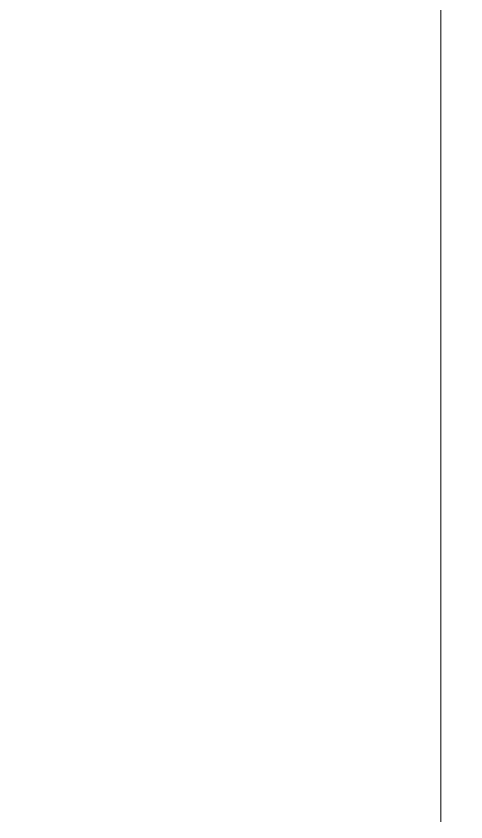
# Model space of a CAD drawing. Header units: inches. Extents: x -4169 to -1846, y 9706 to 12377.
# Drawn here: x -3480.641 to -3480.014, y 10410.914 to 10412.039 of the extents above; entities that cross this region are included whole.
import ezdxf

# ---------------------------------------------------------------- set-up
doc = ezdxf.new("R2010")
doc.units = ezdxf.units.IN
doc.header["$MEASUREMENT"] = 0
doc.layers.add('A-WALL', color=113, linetype='Continuous', lineweight=18)
doc.layers.add('A-WALL-PATT-4', color=111, linetype='Continuous', lineweight=9)
pattern_1 = [(0, (0, 0), (20.48, 5.12), [0.845, -14.515, 0.845, -14.515, -81.92]), (0, (0, 0), (20.48, 5.12), [-30.72, 0.845, -29.875, 0.845, -14.515, -35.84]), (0, (0, 0), (20.48, 5.12), [-76.8, 0.845, -9.395, 0.845, -24.755]), (120, (7.68, 2.56), (-14.67405, 15.1762003), [0.845, -14.515, 0.845, -14.515, -81.92]), (120, (7.68, 2.56), (-14.67405, 15.1762003), [-30.72, 0.845, -29.875, 0.845, -14.515, -35.84]), (120, (7.68, 2.56), (-14.67405, 15.1762003), [-76.8, 0.845, -9.395, 0.845, -24.755]), (240, (10.24, 12.8), (-5.80595, -20.2962003), [0.845, -14.515, 0.845, -14.515, -81.92]), (240, (10.24, 12.8), (-5.80595, -20.2962003), [-30.72, 0.845, -29.875, 0.845, -14.515, -35.84]), (240, (10.24, 12.8), (-5.80595, -20.2962003), [-76.8, 0.845, -9.395, 0.845, -24.755])]

msp = doc.modelspace()

# ---------------------------------------------------------------- hatches: boundary and pattern name
at = {"layer": 'A-WALL-PATT-4'}
h = msp.add_hatch(dxfattribs=at)
h.set_pattern_fill('FP_1', color=256, style=0, pattern_type=2)
h.set_pattern_definition(pattern_1)
h.paths.add_polyline_path([(-3480.0487, 10410.9144), (-3479.5487, 10410.9144), (-3479.5487, 10650.0644), (-3480.0487, 10650.0644), (-3480.0487, 10411.1209)], flags=0)
h = msp.add_hatch(dxfattribs=at)
h.set_pattern_fill('FP_1', color=256, style=0, pattern_type=2)
h.set_pattern_definition(pattern_1)
h.paths.add_polyline_path([(-3480.0487, 10411.5394), (-3480.0487, 10649.4394), (-3480.6737, 10649.4394), (-3480.6737, 10411.5394), (-3480.1814, 10411.5394)], flags=0)
h = msp.add_hatch(dxfattribs=at)
h.set_pattern_fill('FP_1', color=256, style=0, pattern_type=2)
h.set_pattern_definition(pattern_1)
h.paths.add_polyline_path([(-3481.5073, 10410.9144), (-3480.0487, 10410.9144), (-3480.0487, 10411.5394), (-3498.6737, 10411.5394), (-3498.6737, 10410.9144), (-3497.9499, 10410.9144)], flags=0)
h = msp.add_hatch(dxfattribs=at)
h.set_pattern_fill('FP_1', color=256, style=0, pattern_type=2)
h.set_pattern_definition(pattern_1)
h.paths.add_polyline_path([(-3481.1737, 10410.4144), (-3479.5487, 10410.4144), (-3479.5487, 10410.9144), (-3498.0487, 10410.9144), (-3498.0487, 10410.4144), (-3481.6556, 10410.4144)], flags=0)

# ---------------------------------------------------------------- linework, layer by layer
at = {"layer": 'A-WALL'}
msp.add_line((-3480.0487, 10410.9144), (-3480.0487, 10650.0644), dxfattribs=at)

doc.saveas('drawing.dxf')
